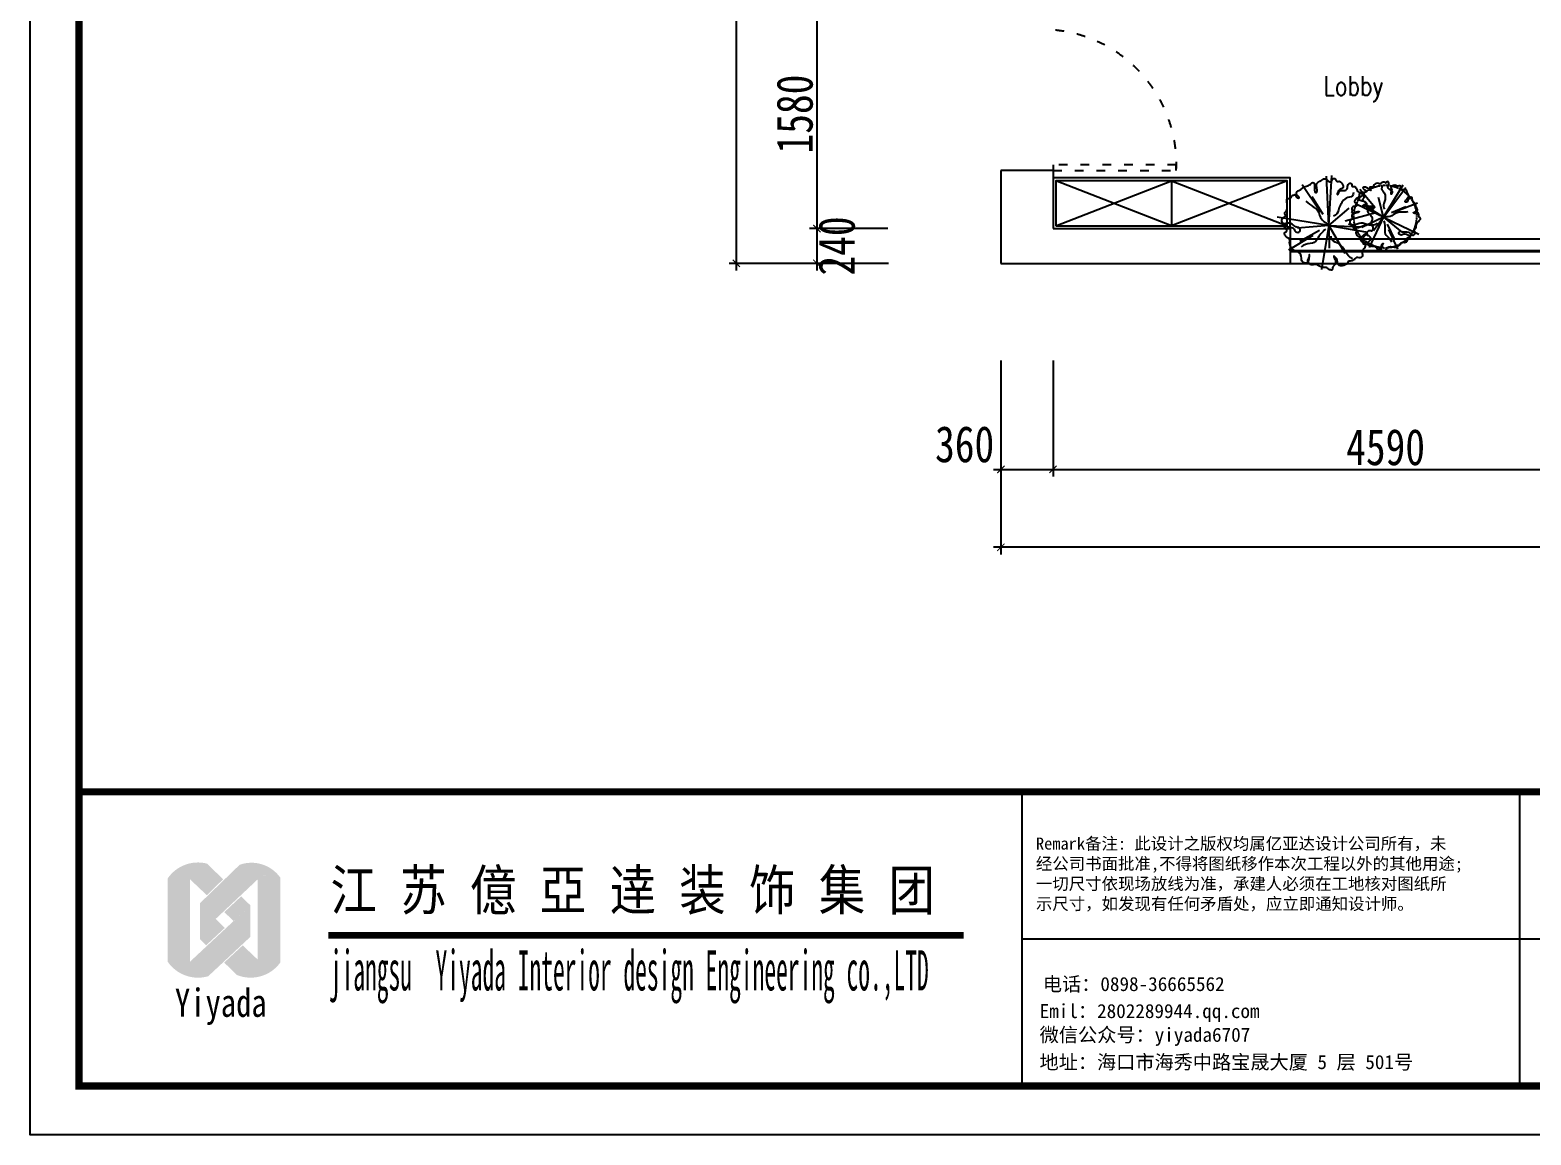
# Model space of a CAD drawing. Header units: millimetres. Extents: x -77055 to 331180, y -861586 to -491011.
# Drawn here: x 138908 to 149266, y -538275 to -530652 of the extents above; entities that cross this region are included whole.
import ezdxf

# ---------------------------------------------------------------- set-up
doc = ezdxf.new("R2010")
doc.units = ezdxf.units.MM
doc.header["$PDMODE"] = 3
doc.linetypes.add('ACAD_ISO03W100', pattern=[30, 12, -18])
doc.linetypes.add('M-HIDDEN', pattern=[1.875, 1.25, -0.625])
for name, color, linetype in [('0-01图框模板说明', 2, 'Continuous'), ('0-02图框细线', 136, 'Continuous'), ('06其他', 8, 'Continuous'), ('250', 250, 'Continuous'), ('DOOR【门】', 1, 'Continuous'), ('IEM-18Norm', 30, 'Continuous'), ('IFF-PLANTS', 86, 'Continuous'), ('PUB_TEXT', 7, 'Continuous'), ('TK', 7, 'Continuous')]:
    doc.layers.add(name, color=color, linetype=linetype)
doc.styles.add('_SIMPLEX', font='SIMPLEX.shx', dxfattribs={"width": 0.8})
doc.styles.add('DIM', font='simhei.ttf', dxfattribs={"width": 0.8})
doc.styles.add('H1', font='')
doc.styles.get("Standard").update_dxf_attribs({"font": 'simhei.ttf'})
doc.styles.get('H1').set_extended_font_data('SimSun')
doc.dimstyles.new('1-50', dxfattribs={"dimscale": 50, "dimtxt": 5, "dimasz": 1, "dimexe": 1, "dimexo": 0.1, "dimgap": 0.5, "dimtad": 1, "dimdec": 0, "dimdsep": 46, "dimtxsty": 'DIM', "dimblk": 'ARCHTICK', "dimcen": 4, "dimdle": 1, "dimclrd": 3, "dimclre": 3, "dimclrt": 1, "dimadec": 0, "dimazin": 0, "dimtfac": 1, "dimtdec": 0, "dimtmove": 2, "dimatfit": 3, "dimldrblk": 'DOT', "dimfxl": 15, "dimfxlon": 1, "dimarcsym": 0})

# ---------------------------------------------------------------- blocks, each defined once
blk = doc.blocks.new('_ArchTick')
at = {"color": 0, "linetype": 'ByBlock', "const_width": 0.15}
blk.add_lwpolyline([(-0.5, -0.5), (0.5, 0.5)], dxfattribs=at)
blk = doc.blocks.new('*D266')
at = {"layer": '250', "color": 3, "lineweight": -2}
for p, q in [((144828, -530442), (144288, -530442)), ((144338, -530392), (144338, -532072)), ((144828, -532022), (144288, -532022))]:
    blk.add_line(p, q, dxfattribs=at)
at = {"layer": 'Defpoints', "color": 0}
for p in [(144833, -530442), (144338, -532022), (144833, -532022)]:
    blk.add_point(p, dxfattribs=at)
at = {"layer": '250', "color": 3, "lineweight": -2, "xscale": 50, "yscale": 50, "zscale": 50}
for p, rotation in [((144338, -530442), 90), ((144338, -532022), 270)]:
    blk.add_blockref('_ArchTick', p, dxfattribs=dict(at, rotation=rotation))
at = {"layer": '250', "color": 1, "insert": (144186, -531232), "char_height": 250, "attachment_point": 5, "rotation": 90, "style": 'DIM'}
blk.add_mtext('1580', dxfattribs=at)
blk = doc.blocks.new('_Dot')
at = {"color": 0, "linetype": 'ByBlock', "lineweight": -2}
blk.add_line((-0.5, 0), (-1, 0), dxfattribs=at)
at = {"color": 0, "linetype": 'ByBlock', "const_width": 0.5}
blk.add_lwpolyline([(-0.25, 0, 1), (0.25, 0, 1)], format="xyb", close=True, dxfattribs=at)
blk = doc.blocks.new('*D267')
at = {"layer": '250', "color": 3, "lineweight": -2}
for p, q in [((144338, -531972), (144338, -532312)), ((144828, -532022), (144288, -532022)), ((144833, -532262), (144288, -532262))]:
    blk.add_line(p, q, dxfattribs=at)
at = {"layer": 'Defpoints', "color": 0}
for p in [(144833, -532022), (144338, -532262), (144838, -532262)]:
    blk.add_point(p, dxfattribs=at)
at = {"layer": '250', "color": 3, "lineweight": -2, "xscale": 50, "yscale": 50, "zscale": 50}
for p, rotation in [((144338, -532022), 90), ((144338, -532262), 270)]:
    blk.add_blockref('_ArchTick', p, dxfattribs=dict(at, rotation=rotation))
at = {"layer": '250', "color": 1, "insert": (144476, -532142), "char_height": 250, "attachment_point": 5, "rotation": 90, "style": 'DIM'}
blk.add_mtext('240', dxfattribs=at)
blk = doc.blocks.new('*D268')
at = {"layer": '250', "color": 3, "lineweight": -2}
for p, q in [((145608, -532933), (145608, -533733)), ((145968, -532933), (145968, -533733)), ((145558, -533683), (146018, -533683))]:
    blk.add_line(p, q, dxfattribs=at)
at = {"layer": 'Defpoints', "color": 0}
for p in [(145968, -532458), (145608, -532698), (145968, -533683)]:
    blk.add_point(p, dxfattribs=at)
at = {"layer": '250', "color": 3, "lineweight": -2, "xscale": 50, "yscale": 50, "zscale": 50, "rotation": 180}
blk.add_blockref('_ArchTick', (145608, -533683), dxfattribs=at)
at = {"layer": '250', "color": 3, "lineweight": -2, "xscale": 50, "yscale": 50, "zscale": 50}
blk.add_blockref('_ArchTick', (145968, -533683), dxfattribs=at)
at = {"layer": '250', "color": 1, "insert": (145358, -533511), "char_height": 250, "attachment_point": 5, "style": 'DIM'}
blk.add_mtext('360', dxfattribs=at)
blk = doc.blocks.new('*D269')
at = {"layer": '250', "color": 3, "lineweight": -2}
for p, q in [((145968, -532933), (145968, -533733)), ((150558, -532933), (150558, -533733)), ((145918, -533683), (150608, -533683))]:
    blk.add_line(p, q, dxfattribs=at)
at = {"layer": 'Defpoints', "color": 0}
for p in [(145968, -532458), (150558, -532528), (150558, -533683)]:
    blk.add_point(p, dxfattribs=at)
at = {"layer": '250', "color": 3, "lineweight": -2, "xscale": 50, "yscale": 50, "zscale": 50, "rotation": 180}
blk.add_blockref('_ArchTick', (145968, -533683), dxfattribs=at)
at = {"layer": '250', "color": 3, "lineweight": -2, "xscale": 50, "yscale": 50, "zscale": 50}
blk.add_blockref('_ArchTick', (150558, -533683), dxfattribs=at)
at = {"layer": '250', "color": 1, "insert": (148263, -533531), "char_height": 250, "attachment_point": 5, "style": 'DIM'}
blk.add_mtext('4590', dxfattribs=at)
blk = doc.blocks.new('*D280')
at = {"layer": '250', "color": 3, "lineweight": -2}
for p, q in [((145608, -533471), (145608, -534271)), ((159878, -533471), (159878, -534271)), ((159928, -534221), (145558, -534221))]:
    blk.add_line(p, q, dxfattribs=at)
at = {"layer": 'Defpoints', "color": 0}
for p in [(145608, -532836), (159878, -532836), (145608, -534221)]:
    blk.add_point(p, dxfattribs=at)
at = {"layer": '250', "color": 3, "lineweight": -2, "xscale": 50, "yscale": 50, "zscale": 50, "rotation": 180}
blk.add_blockref('_ArchTick', (145608, -534221), dxfattribs=at)
at = {"layer": '250', "color": 3, "lineweight": -2, "xscale": 50, "yscale": 50, "zscale": 50}
blk.add_blockref('_ArchTick', (159878, -534221), dxfattribs=at)
at = {"layer": '250', "color": 1, "insert": (152743, -534070), "char_height": 250, "attachment_point": 5, "style": 'DIM'}
blk.add_mtext('14270', dxfattribs=at)
blk = doc.blocks.new('*D281')
at = {"layer": '250', "color": 3, "lineweight": -2}
for p, q in [((144532, -520797), (143732, -520797)), ((143782, -520747), (143782, -532312)), ((144532, -532262), (143732, -532262))]:
    blk.add_line(p, q, dxfattribs=at)
at = {"layer": 'Defpoints', "color": 0}
for p in [(144833, -520797), (143782, -532262), (144833, -532262)]:
    blk.add_point(p, dxfattribs=at)
at = {"layer": '250', "color": 3, "lineweight": -2, "xscale": 50, "yscale": 50, "zscale": 50}
for p, rotation in [((143782, -520797), 90), ((143782, -532262), 270)]:
    blk.add_blockref('_ArchTick', p, dxfattribs=dict(at, rotation=rotation))
at = {"layer": '250', "color": 1, "insert": (143632, -526530), "char_height": 250, "attachment_point": 5, "rotation": 90, "style": 'DIM'}
blk.add_mtext('11465', dxfattribs=at)
blk = doc.blocks.new('A$C54042851')
at = {"layer": 'PUB_TEXT', "color": 5, "style": '_SIMPLEX', "width": 0.8}
blk.add_text('Lobby', height=133.3, rotation=360, dxfattribs=at).set_placement((58, -2139))
blk = doc.blocks.new('TREE')
at = {"color": 0, "linetype": 'ByBlock'}
for p, q in [((-28, 553), (-9, 216)), ((0, 0), (-426, 453)), ((-14, 124), (-37, 392)), ((-2, -2), (384, 367)), ((1, -2), (-184, 326)), ((0, 0), (-500, -310)), ((0, 0), (-473, -365)), ((0, 0), (-35, -318)), ((0, 0), (227, 147)), ((0, 0), (381, 26)), ((0, 0), (325, -339)), ((0, 0), (223, -298)), ((-580, -11), (-189, -11)), ((-146, -21), (-393, -29)), ((189, -548), (66, -191))]:
    blk.add_line(p, q, dxfattribs=at)
for points in [[(-533, 172, 0.048549), (-538, 162, 0.190472), (-538, 152, -0.10101), (-534, 136, 0.307962), (-529, 126, 0.265853), (-522, 125, -0.124573), (-499, 128, -0.175417), (-471, 113, -0.55537), (-474, 103, -0.151111), (-493, 103, 0.037801), (-513, 108, 0.126958), (-522, 108, 0.229316), (-545, 84, 0.16988), (-545, 59, -0.10766), (-541, 26, 0.160613), (-535, -45, -0.11842), (-527, -95, -0.101826), (-531, -107, 0.641425), (-505, -139, 0.023709), (-443, -97, -0.264906), (-413, -93, -0.527356), (-410, -108, -0.115062), (-453, -136, 0.153737), (-493, -166, 0.227692), (-497, -195, -0.107046), (-494, -249, 0.304489), (-478, -282, 0.118537), (-445, -292, -0.24455), (-417, -310, -0.401226), (-423, -336, 0.516312), (-423, -369, 0.207858), (-395, -376, -0.205707), (-373, -381, 0.042292), (-366, -398, 0.27872), (-293, -406, 0.371124), (-277, -369, -0.162146), (-276, -332, -0.092503), (-254, -296, -0.92822), (-245, -302, 0.045097), (-264, -338, 0.271844), (-261, -356, -0.045638), (-237, -394, -0.351087), (-245, -437, 0.267635), (-276, -481, 0.456302), (-255, -503, 0.224849), (-239, -495, -0.702819), (-221, -501, 0.36667), (-167, -517, -0.306593), (-116, -526, 0.365707), (-41, -531, 0.229267), (-32, -515, -0.531538), (-16, -505, 0.038694), (27, -520, 0.546027), (39, -510, 0.008428), (32, -472, -1.045168), (37, -471, 0.024954), (85, -536, 0.277631), (132, -553, 0.618575), (136, -539, 0.07332), (112, -501, -0.264636), (108, -484, -0.283668), (151, -475, 0.151544), (216, -478, 0.263252), (240, -456, -0.276965), (266, -432, -0.00619), (307, -424, 0.292035), (342, -392, 0.386467), (334, -377, -0.479561), (328, -327, -0.347201), (364, -322, 0.24097), (407, -324, 0.319278), (424, -297, -0.256097), (439, -262, 0.599235), (437, -247, 0.047891), (392, -236, -0.010419), (332, -226, -1.343777), (334, -221, -0.207946), (408, -227, 0.33552), (447, -221, 0.15502), (468, -176, -0.317336), (499, -144, 0.33213), (532, -107, 0.295355), (520, -83, -0.3785), (502, -32, 0.22719), (500, 14, 0.002774), (486, 38, -0.340727), (489, 58, 0.192143), (500, 81, 0.191783), (474, 155, 0.399061), (419, 160, -0.281864), (340, 151, -0.778653), (341, 160, 0.05714), (390, 169, 0.298226), (428, 213, -0.213147), (451, 252, 0.598277), (448, 281, 0.136008), (413, 299, -0.239617), (383, 322, 0.225446), (329, 367, -0.274678), (282, 414, 0.625959), (207, 429, -0.077436), (161, 385, -1.722769), (161, 389, 0.182225), (191, 427, -0.220662), (213, 451, 0.440558), (221, 473, 0.255848), (180, 500, 0.203833), (140, 487, -0.381368), (42, 488, 0.289099), (-77, 508, 0.098536), (-107, 488, -0.37499), (-148, 485, 0.295657), (-212, 490, 0.325049), (-226, 463, -0.444778), (-241, 442, -0.072527), (-280, 445, 0.724317), (-286, 435, 0.036145), (-225, 376, 0.245611), (-185, 367, -0.314344), (-138, 351, -0.471362), (-150, 307, -0.328571), (-187, 315, 0.165469), (-233, 341, -0.289587), (-308, 411, 0.485494), (-358, 433, 0.37279), (-379, 377, -0.569082), (-398, 355, 0.406999), (-425, 335, -0.196889), (-455, 288, -0.049165), (-529, 245, 0.519447), (-535, 215, -0.377457), (-533, 172, 3.957934)], [(15, 56, -0.10196), (60, 209, 0.275224), (55, 302, -0.168848), (27, 414, -2.224984)], [(-390, 62, -0.036231), (-288, 26, 0.185457), (-162, 20, -0.211068), (-43, 9, 0.149215), (0, 0, -8.760448)], [(487, -11, 0.172133), (370, 10, -0.196086), (205, 48, 0.316741), (120, 48, -11.613477)], [(-159, -464, 0.391732), (-139, -392, -0.180788), (-149, -315, -0.13994), (-84, -199, 0.260432), (-59, -111, -0.869243)], [(295, -451, 0.133517), (268, -402, 0.059364), (224, -366, -0.223064), (177, -290, 0.236418), (120, -204, -0.461399)]]:
    blk.add_lwpolyline(points, format="xyb", dxfattribs=at)
blk = doc.blocks.new('A$C277C16EF')
at = {"layer": '06其他', "linetype": 'ByBlock'}
h = blk.add_hatch(color=7, dxfattribs=at)
h.set_gradient(color1=(255, 241, 220), color2=(255, 110, 0), rotation=45, tint=1, name='HEMISPHERICAL')
h.paths.add_polyline_path([(-27449, 1771), (-27449, 1763, -0.16489), (-27295, 1763), (-27180, 1654), (-27067, 1764), (-27179, 1872, 0.313173)])
h = blk.add_hatch(color=16, dxfattribs=at)
h.set_gradient(color1=(127, 0, 0), color2=(204, 0, 0), rotation=135, tint=1, name='INVHEMISPHERICAL')
h.paths.add_polyline_path([(-27227, 1599), (-27119, 1490), (-26828, 1764, -0.337042), (-26673, 1776, 0.33371), (-26953, 1864)])
h = blk.add_hatch(color=20, dxfattribs=at)
h.set_gradient(color1=(255, 63, 0), color2=(253, 236, 196), tint=1, name='HEMISPHERICAL')
h.paths.add_polyline_path([(-27449, 1194, 0.322561), (-27170, 1095, -0.167756), (-27295, 1196), (-27295, 1763, 0.16489), (-27449, 1763)])
h = blk.add_hatch(color=1, dxfattribs=at)
h.set_gradient(color1=(255, 0, 0), color2=(255, 127, 0), tint=1, name='INVHEMISPHERICAL')
h.paths.add_polyline_path([(-26673, 1776, 0.339601), (-26829, 1763), (-26829, 1210, -0.318809), (-26971, 1103, 0.343219), (-26673, 1189)])
h = blk.add_hatch(color=20, dxfattribs=at)
h.set_gradient(color1=(255, 63, 0), color2=(253, 236, 196), rotation=45, tint=1)
h.paths.add_polyline_path([(-27295, 1196, 0.167756), (-27170, 1095), (-26879, 1367), (-26879, 1584)])
h = blk.add_hatch(color=18, dxfattribs=at)
h.set_gradient(color1=(76, 0, 0), color2=(127, 0, 0), rotation=45, tint=1, name='CURVED')
h.paths.add_polyline_path([(-27227, 1599), (-27227, 1351), (-27184, 1309), (-27056, 1428)])
h = blk.add_hatch(color=11, dxfattribs=at)
h.set_gradient(color1=(254, 140, 88), color2=(97, 0, 2), rotation=45, tint=1, name='HEMISPHERICAL')
h.paths.add_polyline_path([(-27059, 1537), (-26995, 1476), (-26879, 1584), (-26943, 1646)])
h = blk.add_hatch(color=16, dxfattribs=at)
h.set_gradient(color1=(127, 0, 0), color2=(204, 0, 0), rotation=45, tint=1, name='CURVED')
h.paths.add_polyline_path([(-26829, 1210), (-26932, 1308), (-27060, 1189), (-26971, 1103, 0.318809)])
at = {"layer": '0-01图框模板说明', "color": 2, "const_width": 49}
blk.add_lwpolyline([(-338, 19745), (-338, 338), (-28062, 338), (-28062, 19745)], close=True, dxfattribs=at)
blk.add_lwpolyline([(-338, 2367), (-28066, 2367)], dxfattribs=at)
at = {"layer": '0-02图框细线'}
for p, q in [((-21553, 338), (-21553, 2367)), ((-18119, 327), (-18119, 2367)), ((-21553, 1352), (-338, 1352))]:
    blk.add_line(p, q, dxfattribs=at)
blk.add_lwpolyline([(0, 20083), (0, 0), (-28400, 0), (-28400, 20083)], close=True, dxfattribs=at)
at = {"layer": '0-02图框细线', "ltscale": 0.2, "const_width": 45}
blk.add_lwpolyline([(-26342, 1377), (-21957, 1377)], dxfattribs=at)
at = {"layer": '0-02图框细线'}
for s, insert, char_height, attachment_point in [('{\\fSimHei|b0|i0|c134|p2;Remark备注: 此设计之版权均属亿亚达设计公司所有，未\\P经公司书面批准,不得将图纸移作本次工程以外的其他用途;\\P一切尺寸依现场放线为准，承建人必须在工地核对图纸所\\P示尺寸，如发现有任何矛盾处，应立即通知设计师。}', (-21458, 1541), 83.12, 7), ('{\\fSimSun|b0|i0|c134|p2;电话：0898-36665562  }', (-21410, 1036), 96.98, 4), ('{\\fSimSun|b0|i0|c134|p2;Emil：2802289944.qq.com}', (-21432, 841), 96.98, 4), ('{\\fSimSun|b0|i0|c134|p2;微信公众号：yiyada6707}', (-21432, 677), 96.98, 4), ('{\\fSimSun|b0|i0|c134|p2;地址：海口市海秀中路宝晟大厦 5 层 501号}', (-21433, 497), 96.98, 4)]:
    blk.add_mtext(s, dxfattribs=dict(at, insert=insert, char_height=char_height, attachment_point=attachment_point))
at = {"layer": 'TK', "color": 150, "style": 'H1'}
for s, height, width, p in [('江 苏 億 亞 逹 装 饰 集 团', 277.07, 0.85, (-26327, 1551)), ('jiangsu  Yiyada Interior design Engineering co.,LTD', 277.07, 0.43, (-26331, 997)), ('Yiyada ', 194, 0.8, (-27400, 815))]:
    blk.add_text(s, height=height, dxfattribs=dict(at, width=width)).set_placement(p)

msp = doc.modelspace()

# ---------------------------------------------------------------- linework, layer by layer
at = {"layer": '250', "color": 7}
for p, q in [((145968.3, -531622.4), (145608.3, -531622.4)), ((145608.3, -531622.4), (145608.3, -532262.4)), ((145968.3, -531622.4), (145968.3, -532022.4)), ((145968.3, -532022.4), (147603.3, -532022.4)), ((147603.3, -532022.4), (147603.3, -532092.4)), ((147603.3, -532092.4), (147603.3, -532262.4)), ((145608.3, -532262.4), (147603.3, -532262.4))]:
    msp.add_line(p, q, dxfattribs=at)
at = {"layer": '250', "color": 8}
for p, q in [((146785.8, -532002.4), (145988.3, -531692.4)), ((145988.3, -532002.4), (146785.8, -531692.4)), ((146785.8, -531692.4), (146785.8, -532002.4)), ((147583.3, -531692.4), (146785.8, -532002.4)), ((146785.8, -531692.4), (147583.3, -532002.4)), ((147603.3, -532092.4), (150558.3, -532092.4)), ((147603.3, -532262.4), (150728.3, -532262.4))]:
    msp.add_line(p, q, dxfattribs=at)
at = {"layer": '250', "color": 1, "const_width": 20}
msp.add_lwpolyline([(147603.3, -532177.4), (150636.5, -532177.4), (150636.5, -530442.4)], dxfattribs=at)
at = {"layer": '250', "color": 2}
msp.add_lwpolyline([(145968.3, -532022.4), (147603.3, -532022.4), (147603.3, -531672.4), (145968.3, -531672.4)], close=True, dxfattribs=at)
at = {"layer": '250', "color": 1}
msp.add_lwpolyline([(145988.3, -532002.4), (147583.3, -532002.4), (147583.3, -531692.4), (145988.3, -531692.4)], close=True, dxfattribs=at)
at = {"layer": 'DOOR【门】', "color": 8, "linetype": 'ACAD_ISO03W100', "ltscale": 5}
msp.add_lwpolyline([(145968.3, -531622.4), (146818.3, -531622.4), (146818.3, -531582.4), (145968.3, -531582.4)], close=True, dxfattribs=at)
msp.add_arc((145890, -531578), 929.3, 357.26209, 84.86894, dxfattribs=at)
at = {"layer": 'IEM-18Norm', "linetype": 'M-HIDDEN', "ltscale": 0.2}
msp.add_circle((148259.8, -531939.7), 216.6, dxfattribs=at)

# ---------------------------------------------------------------- block references
at = {"color": 2, "ltscale": 100}
msp.add_blockref('A$C54042851', (147776.8, -528964.9), dxfattribs=at)
at = {"layer": '250', "color": 7}
msp.add_blockref('A$C277C16EF', (167307.7, -538274.8), dxfattribs=at)
at = {"layer": 'IFF-PLANTS'}
for p, xscale, yscale, zscale, rotation in [((147870.4, -532000.9), -0.5801032317017578, 0.5801032317103818, 0.580103231707317, 124.2149886186167), ((148248.7, -531943.2), 0.4350774237579838, 0.4350774237827864, 0.4350774237804879, 201.1796316261226)]:
    msp.add_blockref('TREE', p, dxfattribs=dict(at, xscale=xscale, yscale=yscale, zscale=zscale, rotation=rotation))

# ---------------------------------------------------------------- dimensions: what is measured, and where the dimension line sits
at = {"layer": '250', "color": 7}
for base, p1, p2, angle, picture, middle in [((143781.8, -532262.4), (144832.8, -520797.4), (144832.8, -532262.4), 270, '*D281', (143631.8, -526529.9)), ((144337.8, -532022.4), (144832.8, -530442.4), (144832.8, -532022.4), 270, '*D266', (144186.3, -531232.4)), ((150558.3, -533682.8), (145968.3, -532457.8), (150558.3, -532527.8), 180, '*D269', (148263.3, -533531.4))]:
    dim = msp.add_linear_dim(base=base, p1=p1, p2=p2, angle=angle, dimstyle='1-50', dxfattribs=at)
    dim.commit()
    dim.dimension.update_dxf_attribs({"geometry": picture, "text_midpoint": middle})
for base, p1, p2, angle, picture, middle in [((144337.8, -532262.4), (144832.8, -532022.4), (144837.8, -532262.4), 270, '*D267', (144476, -532142.4)), ((145968.3, -533682.8), (145608.3, -532697.8), (145968.3, -532457.8), 180, '*D268', (145358.5, -533511.1))]:
    dim = msp.add_linear_dim(base=base, p1=p1, p2=p2, angle=angle, dimstyle='1-50', dxfattribs=at)
    dim.commit()
    dim.dimension.update_dxf_attribs({"geometry": picture, "text_midpoint": middle, "dimtype": 160})
dim = msp.add_linear_dim(base=(145608.3, -534221.4), p1=(159878.3, -532835.9), p2=(145608.3, -532835.9), dimstyle='1-50', dxfattribs=at)
dim.commit()
dim.dimension.update_dxf_attribs({"geometry": '*D280', "text_midpoint": (152743.3, -534070)})

doc.saveas('drawing.dxf')
